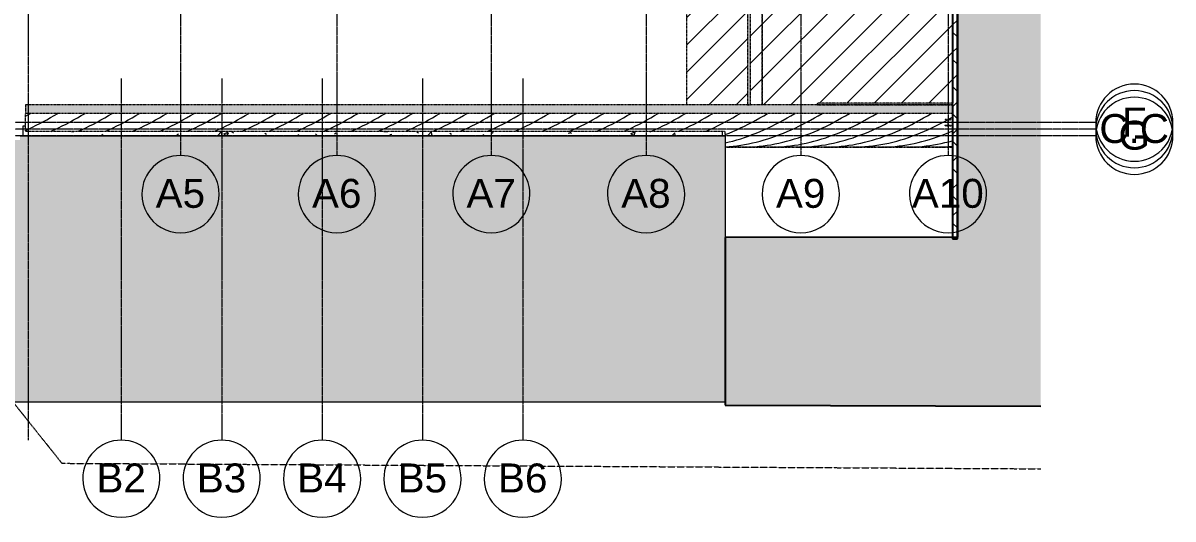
# Model space of a CAD drawing. Header units: inches. Extents: x -4124 to 1943, y 10204 to 12096.
# Drawn here: x 155 to 1943, y 10204 to 10976 of the extents above; entities that cross this region are included whole.
import ezdxf

# ---------------------------------------------------------------- set-up
doc = ezdxf.new("R2010")
doc.units = ezdxf.units.IN
doc.header["$MEASUREMENT"] = 0
for name, pattern in [('Demolished', [0.1875, 0.125, -0.0625]), ('Double Dash 3_8_', [1, 0.375, -0.125, 0.125, -0.125, 0.125, -0.125]), ('Grid Line 1_2_', [0.875, 0.5, -0.125, 0.125, -0.125])]:
    doc.linetypes.add(name, pattern=pattern)
for name, color, linetype, lineweight in [('A-FLOR', 192, 'Demolished', 9), ('A-ROOF', 132, 'Demolished', 9), ('A-ROOF-PATT', 132, 'Demolished', 9), ('A-WALL', 113, 'Continuous', 9), ('A-WALL-PATT', 111, 'Continuous', 13), ('C-PROP-LINE', 91, 'Double Dash 3_8_', 13), ('I-WALL', 2, 'Demolished', 9), ('S-BEAM', 12, 'Continuous', 9), ('S-COLS', 52, 'Continuous', 9), ('S-GRID', 1, 'Continuous', 9), ('S-GRID-IDEN', 1, 'Continuous', 9)]:
    doc.layers.add(name, color=color, linetype=linetype, lineweight=lineweight)
doc.styles.add('Arial', font='arial.ttf', dxfattribs={"height": 45})
pattern_1 = [(45, (3185.41, 0), (-21.2132, 21.2132), [])]

# ---------------------------------------------------------------- blocks, each defined once
blk = doc.blocks.new('Conc Beam - Conc Beam-1196117-DEMO PLAN - MEZZ')
at = {"layer": 'S-BEAM'}
h = blk.add_hatch(dxfattribs=at)
h.set_pattern_fill('FP_6', color=8, style=0, pattern_type=2)
h.set_pattern_definition([(50, (0, 0), (68.8574, -6.02404), [7.2, -79.2]), (355, (0, 0), (-13.3201, 72.2107), [5.76, -63.36]), (100.451, (5.74, -0.5), (55.53753, 66.1862), [6.119, -67.31]), (46.184, (0, 19.2), (102.45503, -15.8907), [10.8, -118.8]), (96.636, (8.54, 17.88), (89.7274, 93.5155), [9.179, -100.964]), (351.184, (0, 19.2), (89.7283, 93.5149), [8.64, -95.04]), (21, (9.6, 14.4), (57.30352, -38.65147), [7.2, -79.2]), (326, (9.6, 14.4), (23.3584, 69.61462), [5.76, -63.36]), (71.451, (14.375, 11.18), (80.66193, 30.96264), [6.119, -67.31]), (37.5, (0, 0), (1.167627, 31.957773), [3.168, -59.424, 3.168, -61.152, -63.6]), (37.5, (0, 0), (1.167627, 31.957773), [-126.912, 3.168, -60.432]), (7.5, (0, 0), (25.2549, 37.86335), [3.168, -33.504, 3.168, -57.984, -24.24]), (7.5, (0, 0), (25.2549, 37.86335), [-97.824, 3.168, -21.072]), (327.5, (-21.408, 0), (51.247365, -2.16529), [3.168, -20.832, 3.168, -71.712, -99.36]), (327.5, (-21.408, 0), (51.247365, -2.16529), [-98.88, 3.168, -96.192]), (317.5, (-31.01, 0), (55.98627, 9.60998), [3.168, -28.032, 3.168, -46.56, -70.56]), (317.5, (-31.01, 0), (55.98627, 9.60998), [-80.928, 3.168, -67.392])])
h.paths.add_polyline_path([(-3026.2, 10800.4), (-1943.2, 10800.4), (-1943.2, 10807.7), (-3026.2, 10807.7), (-3026.2, 10815.9), (-3030, 10815.9), (-3030, 10800.4)], flags=0)
for p, q in [((-3030, 10800.4), (-3030, 10815.9)), ((-3030, 10815.9), (-3026.2, 10815.9)), ((-1943.2, 10807.7), (-1943.2, 10800.4))]:
    blk.add_line(p, q, dxfattribs=at)
blk = doc.blocks.new('FP_29-DEMO PLAN - MEZZ')
at = {"layer": 'A-ROOF-PATT', "color": 20, "linetype": 'Continuous'}
for p, q in [((-3026.2, 10830.7), (-3022.3, 10833)), ((-3022.3, 10833), (-3018.5, 10835.3)), ((-2987.2, 10828.7), (-2981.6, 10831.9)), ((-2981.6, 10831.9), (-2976, 10835.3)), ((-2945.4, 10828.3), (-2939.5, 10831.8)), ((-2939.5, 10831.8), (-2933.6, 10835.3)), ((-2903, 10828.3), (-2897.1, 10831.8)), ((-2897.1, 10831.8), (-2891.2, 10835.3)), ((-2860.5, 10828.3), (-2854.6, 10831.8)), ((-2854.6, 10831.8), (-2848.8, 10835.3)), ((-2818.1, 10828.3), (-2812.2, 10831.8)), ((-2812.2, 10831.8), (-2806.3, 10835.3)), ((-2775.7, 10828.3), (-2769.8, 10831.8)), ((-2769.8, 10831.8), (-2763.9, 10835.3)), ((-2733.2, 10828.3), (-2727.4, 10831.8)), ((-2727.4, 10831.8), (-2721.5, 10835.3)), ((-2690.8, 10828.3), (-2684.9, 10831.8)), ((-2684.9, 10831.8), (-2679.1, 10835.3)), ((-2648.4, 10828.3), (-2642.5, 10831.8)), ((-2642.5, 10831.8), (-2636.6, 10835.3)), ((-2606, 10828.3), (-2600.1, 10831.8)), ((-2600.1, 10831.8), (-2594.2, 10835.3)), ((-2563.5, 10828.3), (-2557.7, 10831.8)), ((-2557.7, 10831.8), (-2551.8, 10835.3)), ((-2521.1, 10828.3), (-2515.2, 10831.8)), ((-2515.2, 10831.8), (-2509.3, 10835.3)), ((-2478.7, 10828.3), (-2472.8, 10831.8)), ((-2472.8, 10831.8), (-2466.9, 10835.3)), ((-2436.3, 10828.3), (-2430.4, 10831.8)), ((-2430.4, 10831.8), (-2424.5, 10835.3)), ((-2393.8, 10828.3), (-2388, 10831.8)), ((-2388, 10831.8), (-2382.1, 10835.3)), ((-2351.4, 10828.3), (-2345.5, 10831.8)), ((-2345.5, 10831.8), (-2339.6, 10835.3)), ((-2309, 10828.3), (-2303.1, 10831.8)), ((-2303.1, 10831.8), (-2297.2, 10835.3)), ((-2266.6, 10828.3), (-2260.7, 10831.8)), ((-2260.7, 10831.8), (-2254.8, 10835.3)), ((-2224.1, 10828.3), (-2218.2, 10831.8)), ((-2218.2, 10831.8), (-2212.4, 10835.3)), ((-2181.7, 10828.3), (-2175.8, 10831.8)), ((-2175.8, 10831.8), (-2169.9, 10835.3)), ((-2139.3, 10828.3), (-2133.4, 10831.8)), ((-2133.4, 10831.8), (-2127.5, 10835.3)), ((-2096.9, 10828.3), (-2091, 10831.8)), ((-2091, 10831.8), (-2085.1, 10835.3)), ((-2054.4, 10828.3), (-2048.5, 10831.8)), ((-2048.5, 10831.8), (-2042.7, 10835.3)), ((-2012, 10828.3), (-2006.1, 10831.8)), ((-2006.1, 10831.8), (-2000.2, 10835.3)), ((-1969.6, 10828.3), (-1963.7, 10831.8)), ((-1963.7, 10831.8), (-1957.8, 10835.3)), ((-3020.6, 10811.3), (-3015.1, 10813.9)), ((-3015.1, 10813.9), (-3009.5, 10816.7)), ((-3009.5, 10816.7), (-3003.9, 10819.5)), ((-3003.9, 10819.5), (-2998.3, 10822.5)), ((-2998.3, 10822.5), (-2992.8, 10825.5)), ((-2992.8, 10825.5), (-2987.2, 10828.7)), ((-2980.7, 10810.2), (-2974.8, 10812.9)), ((-2974.8, 10812.9), (-2968.9, 10815.8)), ((-2968.9, 10815.8), (-2963, 10818.7)), ((-2963, 10818.7), (-2957.1, 10821.8)), ((-2957.1, 10821.8), (-2951.3, 10825)), ((-2951.3, 10825), (-2945.4, 10828.3)), ((-2938.3, 10810.2), (-2932.4, 10812.9)), ((-2932.4, 10812.9), (-2926.5, 10815.8)), ((-2926.5, 10815.8), (-2920.6, 10818.7)), ((-2920.6, 10818.7), (-2914.7, 10821.8)), ((-2914.7, 10821.8), (-2908.8, 10825)), ((-2908.8, 10825), (-2903, 10828.3)), ((-2895.8, 10810.2), (-2889.9, 10812.9)), ((-2889.9, 10812.9), (-2884.1, 10815.8)), ((-2884.1, 10815.8), (-2878.2, 10818.7)), ((-2878.2, 10818.7), (-2872.3, 10821.8)), ((-2872.3, 10821.8), (-2866.4, 10825)), ((-2866.4, 10825), (-2860.5, 10828.3)), ((-2853.4, 10810.2), (-2847.5, 10812.9)), ((-2847.5, 10812.9), (-2841.6, 10815.8)), ((-2841.6, 10815.8), (-2835.8, 10818.7)), ((-2835.8, 10818.7), (-2829.9, 10821.8)), ((-2829.9, 10821.8), (-2824, 10825)), ((-2824, 10825), (-2818.1, 10828.3)), ((-2811, 10810.2), (-2805.1, 10812.9)), ((-2805.1, 10812.9), (-2799.2, 10815.8)), ((-2799.2, 10815.8), (-2793.3, 10818.7)), ((-2793.3, 10818.7), (-2787.4, 10821.8)), ((-2787.4, 10821.8), (-2781.6, 10825)), ((-2781.6, 10825), (-2775.7, 10828.3)), ((-2768.5, 10810.2), (-2762.7, 10812.9)), ((-2762.7, 10812.9), (-2756.8, 10815.8)), ((-2756.8, 10815.8), (-2750.9, 10818.7)), ((-2750.9, 10818.7), (-2745, 10821.8)), ((-2745, 10821.8), (-2739.1, 10825)), ((-2739.1, 10825), (-2733.2, 10828.3)), ((-2726.1, 10810.2), (-2720.2, 10812.9)), ((-2720.2, 10812.9), (-2714.4, 10815.8)), ((-2714.4, 10815.8), (-2708.5, 10818.7)), ((-2708.5, 10818.7), (-2702.6, 10821.8)), ((-2702.6, 10821.8), (-2696.7, 10825)), ((-2696.7, 10825), (-2690.8, 10828.3)), ((-2683.7, 10810.2), (-2677.8, 10812.9)), ((-2677.8, 10812.9), (-2671.9, 10815.8)), ((-2671.9, 10815.8), (-2666, 10818.7)), ((-2666, 10818.7), (-2660.2, 10821.8)), ((-2660.2, 10821.8), (-2654.3, 10825)), ((-2654.3, 10825), (-2648.4, 10828.3)), ((-2641.3, 10810.2), (-2635.4, 10812.9)), ((-2635.4, 10812.9), (-2629.5, 10815.8)), ((-2629.5, 10815.8), (-2623.6, 10818.7)), ((-2623.6, 10818.7), (-2617.7, 10821.8)), ((-2617.7, 10821.8), (-2611.9, 10825)), ((-2611.9, 10825), (-2606, 10828.3)), ((-2598.8, 10810.2), (-2593, 10812.9)), ((-2593, 10812.9), (-2587.1, 10815.8)), ((-2587.1, 10815.8), (-2581.2, 10818.7)), ((-2581.2, 10818.7), (-2575.3, 10821.8)), ((-2575.3, 10821.8), (-2569.4, 10825)), ((-2569.4, 10825), (-2563.5, 10828.3)), ((-2556.4, 10810.2), (-2550.5, 10812.9)), ((-2550.5, 10812.9), (-2544.6, 10815.8)), ((-2544.6, 10815.8), (-2538.8, 10818.7)), ((-2538.8, 10818.7), (-2532.9, 10821.8)), ((-2532.9, 10821.8), (-2527, 10825)), ((-2527, 10825), (-2521.1, 10828.3)), ((-2514, 10810.2), (-2508.1, 10812.9)), ((-2508.1, 10812.9), (-2502.2, 10815.8)), ((-2502.2, 10815.8), (-2496.3, 10818.7)), ((-2496.3, 10818.7), (-2490.5, 10821.8)), ((-2490.5, 10821.8), (-2484.6, 10825)), ((-2484.6, 10825), (-2478.7, 10828.3)), ((-2471.6, 10810.2), (-2465.7, 10812.9)), ((-2465.7, 10812.9), (-2459.8, 10815.8)), ((-2459.8, 10815.8), (-2453.9, 10818.7)), ((-2453.9, 10818.7), (-2448, 10821.8)), ((-2448, 10821.8), (-2442.1, 10825)), ((-2442.1, 10825), (-2436.3, 10828.3)), ((-2429.1, 10810.2), (-2423.3, 10812.9)), ((-2423.3, 10812.9), (-2417.4, 10815.8)), ((-2417.4, 10815.8), (-2411.5, 10818.7)), ((-2411.5, 10818.7), (-2405.6, 10821.8)), ((-2405.6, 10821.8), (-2399.7, 10825)), ((-2399.7, 10825), (-2393.8, 10828.3)), ((-2386.7, 10810.2), (-2380.8, 10812.9)), ((-2380.8, 10812.9), (-2374.9, 10815.8)), ((-2374.9, 10815.8), (-2369.1, 10818.7)), ((-2369.1, 10818.7), (-2363.2, 10821.8)), ((-2363.2, 10821.8), (-2357.3, 10825)), ((-2357.3, 10825), (-2351.4, 10828.3)), ((-2344.3, 10810.2), (-2338.4, 10812.9)), ((-2338.4, 10812.9), (-2332.5, 10815.8)), ((-2332.5, 10815.8), (-2326.6, 10818.7)), ((-2326.6, 10818.7), (-2320.8, 10821.8)), ((-2320.8, 10821.8), (-2314.9, 10825)), ((-2314.9, 10825), (-2309, 10828.3)), ((-2301.9, 10810.2), (-2296, 10812.9)), ((-2296, 10812.9), (-2290.1, 10815.8)), ((-2290.1, 10815.8), (-2284.2, 10818.7)), ((-2284.2, 10818.7), (-2278.3, 10821.8)), ((-2278.3, 10821.8), (-2272.4, 10825)), ((-2272.4, 10825), (-2266.6, 10828.3)), ((-2259.4, 10810.2), (-2253.5, 10812.9)), ((-2253.5, 10812.9), (-2247.7, 10815.8)), ((-2247.7, 10815.8), (-2241.8, 10818.7)), ((-2241.8, 10818.7), (-2235.9, 10821.8)), ((-2235.9, 10821.8), (-2230, 10825)), ((-2230, 10825), (-2224.1, 10828.3)), ((-2217, 10810.2), (-2211.1, 10812.9)), ((-2211.1, 10812.9), (-2205.2, 10815.8)), ((-2205.2, 10815.8), (-2199.4, 10818.7)), ((-2199.4, 10818.7), (-2193.5, 10821.8)), ((-2193.5, 10821.8), (-2187.6, 10825)), ((-2187.6, 10825), (-2181.7, 10828.3)), ((-2174.6, 10810.2), (-2168.7, 10812.9)), ((-2168.7, 10812.9), (-2162.8, 10815.8)), ((-2162.8, 10815.8), (-2156.9, 10818.7)), ((-2156.9, 10818.7), (-2151, 10821.8)), ((-2151, 10821.8), (-2145.2, 10825)), ((-2145.2, 10825), (-2139.3, 10828.3)), ((-2132.2, 10810.2), (-2126.3, 10812.9)), ((-2126.3, 10812.9), (-2120.4, 10815.8)), ((-2120.4, 10815.8), (-2114.5, 10818.7)), ((-2114.5, 10818.7), (-2108.6, 10821.8)), ((-2108.6, 10821.8), (-2102.7, 10825)), ((-2102.7, 10825), (-2096.9, 10828.3)), ((-2089.7, 10810.2), (-2083.8, 10812.9)), ((-2083.8, 10812.9), (-2078, 10815.8)), ((-2078, 10815.8), (-2072.1, 10818.7)), ((-2072.1, 10818.7), (-2066.2, 10821.8)), ((-2066.2, 10821.8), (-2060.3, 10825)), ((-2060.3, 10825), (-2054.4, 10828.3)), ((-2047.3, 10810.2), (-2041.4, 10812.9)), ((-2041.4, 10812.9), (-2035.5, 10815.8)), ((-2035.5, 10815.8), (-2029.6, 10818.7)), ((-2029.6, 10818.7), (-2023.8, 10821.8)), ((-2023.8, 10821.8), (-2017.9, 10825)), ((-2017.9, 10825), (-2012, 10828.3)), ((-2004.9, 10810.2), (-1999, 10812.9)), ((-1999, 10812.9), (-1993.1, 10815.8)), ((-1993.1, 10815.8), (-1987.2, 10818.7)), ((-1987.2, 10818.7), (-1981.3, 10821.8)), ((-1981.3, 10821.8), (-1975.5, 10825)), ((-1975.5, 10825), (-1969.6, 10828.3)), ((-1962.4, 10810.2), (-1956.4, 10813)), ((-1956.4, 10813), (-1950.5, 10815.9)), ((-1950.5, 10815.9), (-1944.5, 10818.9)), ((-1944.5, 10818.9), (-1938.6, 10822)), ((-3026.2, 10808.8), (-3020.6, 10811.3)), ((-2986.6, 10807.6), (-2980.7, 10810.2)), ((-2944.1, 10807.6), (-2938.3, 10810.2)), ((-2901.7, 10807.6), (-2895.8, 10810.2)), ((-2859.3, 10807.6), (-2853.4, 10810.2)), ((-2816.9, 10807.6), (-2811, 10810.2)), ((-2774.4, 10807.6), (-2768.5, 10810.2)), ((-2732, 10807.6), (-2726.1, 10810.2)), ((-2689.6, 10807.6), (-2683.7, 10810.2)), ((-2647.2, 10807.6), (-2641.3, 10810.2)), ((-2604.7, 10807.6), (-2598.8, 10810.2)), ((-2562.3, 10807.6), (-2556.4, 10810.2)), ((-2519.9, 10807.6), (-2514, 10810.2)), ((-2477.4, 10807.6), (-2471.6, 10810.2)), ((-2435, 10807.6), (-2429.1, 10810.2)), ((-2392.6, 10807.6), (-2386.7, 10810.2)), ((-2350.2, 10807.6), (-2344.3, 10810.2)), ((-2307.7, 10807.6), (-2301.9, 10810.2)), ((-2265.3, 10807.6), (-2259.4, 10810.2)), ((-2222.9, 10807.6), (-2217, 10810.2)), ((-2180.5, 10807.6), (-2174.6, 10810.2)), ((-2138, 10807.6), (-2132.2, 10810.2)), ((-2095.6, 10807.6), (-2089.7, 10810.2)), ((-2053.2, 10807.6), (-2047.3, 10810.2)), ((-2010.8, 10807.6), (-2004.9, 10810.2)), ((-1968.3, 10807.6), (-1962.4, 10810.2))]:
    blk.add_line(p, q, dxfattribs=at)
blk = doc.blocks.new('FP_30-DEMO PLAN - MEZZ')
at = {"layer": 'A-ROOF', "color": 10}
blk.add_line((-1938.6, 10782.9), (-1585.5, 10782.9), dxfattribs=at)
at = {"layer": 'A-ROOF-PATT', "color": 20, "linetype": 'Continuous'}
for p, q in [((-1927, 10828.4), (-1921.2, 10831.8)), ((-1921.2, 10831.8), (-1915.4, 10835.3)), ((-1884.9, 10828.2), (-1878.9, 10831.7)), ((-1878.9, 10831.7), (-1873, 10835.3)), ((-1842.5, 10828.2), (-1836.5, 10831.7)), ((-1836.5, 10831.7), (-1830.5, 10835.3)), ((-1800.1, 10828.2), (-1794.1, 10831.7)), ((-1794.1, 10831.7), (-1788.1, 10835.3)), ((-1757.9, 10828.1), (-1751.8, 10831.6)), ((-1751.8, 10831.6), (-1745.7, 10835.3)), ((-1715.4, 10828.1), (-1709.3, 10831.6)), ((-1709.3, 10831.6), (-1703.2, 10835.3)), ((-1673, 10828.1), (-1666.9, 10831.6)), ((-1666.9, 10831.6), (-1660.8, 10835.3)), ((-1630.6, 10828.1), (-1624.5, 10831.6)), ((-1624.5, 10831.6), (-1618.4, 10835.3)), ((-1938.6, 10822), (-1932.8, 10825.2)), ((-1932.8, 10825.2), (-1927, 10828.4)), ((-1914.7, 10812.6), (-1908.7, 10815.5)), ((-1908.7, 10815.5), (-1902.8, 10818.5)), ((-1902.8, 10818.5), (-1896.8, 10821.6)), ((-1896.8, 10821.6), (-1890.9, 10824.9)), ((-1890.9, 10824.9), (-1884.9, 10828.2)), ((-1872.5, 10812.5), (-1866.5, 10815.4)), ((-1866.5, 10815.4), (-1860.5, 10818.4)), ((-1860.5, 10818.4), (-1854.5, 10821.6)), ((-1854.5, 10821.6), (-1848.5, 10824.8)), ((-1848.5, 10824.8), (-1842.5, 10828.2)), ((-1830.2, 10812.5), (-1824.2, 10815.4)), ((-1824.2, 10815.4), (-1818.2, 10818.4)), ((-1818.2, 10818.4), (-1812.2, 10821.5)), ((-1812.2, 10821.5), (-1806.2, 10824.8)), ((-1806.2, 10824.8), (-1800.1, 10828.2)), ((-1788.3, 10812.2), (-1782.2, 10815.1)), ((-1782.2, 10815.1), (-1776.2, 10818.2)), ((-1776.2, 10818.2), (-1770.1, 10821.4)), ((-1770.1, 10821.4), (-1764, 10824.7)), ((-1764, 10824.7), (-1757.9, 10828.1)), ((-1745.9, 10812.2), (-1739.8, 10815.1)), ((-1739.8, 10815.1), (-1733.7, 10818.2)), ((-1733.7, 10818.2), (-1727.6, 10821.4)), ((-1727.6, 10821.4), (-1721.5, 10824.7)), ((-1721.5, 10824.7), (-1715.4, 10828.1)), ((-1703.5, 10812.2), (-1697.4, 10815.1)), ((-1697.4, 10815.1), (-1691.3, 10818.2)), ((-1691.3, 10818.2), (-1685.2, 10821.4)), ((-1685.2, 10821.4), (-1679.1, 10824.7)), ((-1679.1, 10824.7), (-1673, 10828.1)), ((-1661.1, 10812.2), (-1655, 10815.1)), ((-1655, 10815.1), (-1648.9, 10818.2)), ((-1648.9, 10818.2), (-1642.8, 10821.4)), ((-1642.8, 10821.4), (-1636.7, 10824.7)), ((-1636.7, 10824.7), (-1630.6, 10828.1)), ((-1622.6, 10810.4), (-1616.4, 10813.2)), ((-1616.4, 10813.2), (-1610.2, 10816.3)), ((-1610.2, 10816.3), (-1604.1, 10819.4)), ((-1604.1, 10819.4), (-1597.9, 10822.7)), ((-1597.9, 10822.7), (-1593.2, 10825.3)), ((-1592.1, 10825.9), (-1591.7, 10826.1)), ((-1591.7, 10826.1), (-1585.5, 10829.6)), ((-1938.6, 10802.4), (-1932.6, 10804.7)), ((-1932.6, 10804.7), (-1926.6, 10807.2)), ((-1926.6, 10807.2), (-1920.7, 10809.9)), ((-1920.7, 10809.9), (-1914.7, 10812.6)), ((-1920.6, 10794), (-1914.6, 10795.9)), ((-1914.6, 10795.9), (-1908.6, 10797.9)), ((-1908.6, 10797.9), (-1902.6, 10800)), ((-1902.6, 10800), (-1896.6, 10802.2)), ((-1896.6, 10802.2), (-1890.6, 10804.6)), ((-1890.6, 10804.6), (-1884.6, 10807.1)), ((-1884.6, 10807.1), (-1878.6, 10809.7)), ((-1878.6, 10809.7), (-1872.5, 10812.5)), ((-1878.4, 10794), (-1872.4, 10795.8)), ((-1872.4, 10795.8), (-1866.3, 10797.8)), ((-1866.3, 10797.8), (-1860.3, 10799.9)), ((-1860.3, 10799.9), (-1854.3, 10802.2)), ((-1854.3, 10802.2), (-1848.3, 10804.5)), ((-1848.3, 10804.5), (-1842.3, 10807)), ((-1842.3, 10807), (-1836.3, 10809.7)), ((-1837.1, 10793.6), (-1831, 10795.5)), ((-1836.3, 10809.7), (-1830.2, 10812.5)), ((-1831, 10795.5), (-1824.9, 10797.5)), ((-1824.9, 10797.5), (-1818.8, 10799.6)), ((-1818.8, 10799.6), (-1812.7, 10801.8)), ((-1812.7, 10801.8), (-1806.6, 10804.2)), ((-1806.6, 10804.2), (-1800.5, 10806.8)), ((-1800.5, 10806.8), (-1794.4, 10809.4)), ((-1794.7, 10793.6), (-1788.6, 10795.5)), ((-1794.4, 10809.4), (-1788.3, 10812.2)), ((-1788.6, 10795.5), (-1782.5, 10797.5)), ((-1782.5, 10797.5), (-1776.4, 10799.6)), ((-1776.4, 10799.6), (-1770.3, 10801.8)), ((-1770.3, 10801.8), (-1764.2, 10804.2)), ((-1764.2, 10804.2), (-1758.1, 10806.8)), ((-1758.1, 10806.8), (-1752, 10809.4)), ((-1752.2, 10793.6), (-1746.2, 10795.5)), ((-1752, 10809.4), (-1745.9, 10812.2)), ((-1746.2, 10795.5), (-1740.1, 10797.5)), ((-1740.1, 10797.5), (-1734, 10799.6)), ((-1734, 10799.6), (-1727.9, 10801.8)), ((-1727.9, 10801.8), (-1721.8, 10804.2)), ((-1721.8, 10804.2), (-1715.7, 10806.8)), ((-1715.7, 10806.8), (-1709.6, 10809.4)), ((-1709.8, 10793.6), (-1703.7, 10795.5)), ((-1709.6, 10809.4), (-1703.5, 10812.2)), ((-1703.7, 10795.5), (-1697.6, 10797.5)), ((-1697.6, 10797.5), (-1691.5, 10799.6)), ((-1691.5, 10799.6), (-1685.4, 10801.8)), ((-1685.4, 10801.8), (-1679.3, 10804.2)), ((-1679.3, 10804.2), (-1673.3, 10806.8)), ((-1673.3, 10806.8), (-1667.2, 10809.4)), ((-1667.2, 10809.4), (-1661.1, 10812.2)), ((-1666, 10794), (-1659.8, 10795.9)), ((-1659.8, 10795.9), (-1653.6, 10798)), ((-1653.6, 10798), (-1647.4, 10800.2)), ((-1647.4, 10800.2), (-1641.2, 10802.5)), ((-1641.2, 10802.5), (-1635, 10805)), ((-1635, 10805), (-1628.8, 10807.6)), ((-1628.8, 10807.6), (-1622.6, 10810.4)), ((-1627, 10793.1), (-1621.1, 10794.8)), ((-1621.1, 10794.8), (-1615.1, 10796.7)), ((-1615.1, 10796.7), (-1609.2, 10798.7)), ((-1609.2, 10798.7), (-1603.3, 10800.8)), ((-1603.3, 10800.8), (-1597.3, 10803.1)), ((-1597.3, 10803.1), (-1591.4, 10805.5)), ((-1591.4, 10805.5), (-1585.5, 10808)), ((-1938.6, 10789.3), (-1932.6, 10790.8)), ((-1938.6, 10783.3), (-1932.6, 10783.7)), ((-1932.6, 10790.8), (-1926.6, 10792.3)), ((-1932.6, 10783.7), (-1926.5, 10784.3)), ((-1926.6, 10792.3), (-1920.6, 10794)), ((-1926.5, 10784.3), (-1920.5, 10785)), ((-1920.5, 10785), (-1914.5, 10785.8)), ((-1914.5, 10785.8), (-1908.5, 10786.8)), ((-1910.2, 10782.8), (-1904.1, 10782.9)), ((-1908.5, 10786.8), (-1902.5, 10788)), ((-1904.1, 10782.9), (-1898.1, 10783.1)), ((-1902.5, 10788), (-1896.4, 10789.3)), ((-1898.1, 10783.1), (-1892, 10783.5)), ((-1896.4, 10789.3), (-1890.4, 10790.7)), ((-1892, 10783.5), (-1885.9, 10784.1)), ((-1890.4, 10790.7), (-1884.4, 10792.3)), ((-1885.9, 10784.1), (-1879.8, 10784.8)), ((-1884.4, 10792.3), (-1878.4, 10794)), ((-1879.8, 10784.8), (-1873.7, 10785.6)), ((-1873.7, 10785.6), (-1867.6, 10786.6)), ((-1867.8, 10782.8), (-1861.7, 10782.9)), ((-1867.6, 10786.6), (-1861.5, 10787.7)), ((-1861.7, 10782.9), (-1855.6, 10783.1)), ((-1861.5, 10787.7), (-1855.4, 10789)), ((-1855.6, 10783.1), (-1849.5, 10783.5)), ((-1855.4, 10789), (-1849.3, 10790.4)), ((-1849.5, 10783.5), (-1843.4, 10784.1)), ((-1849.3, 10790.4), (-1843.2, 10791.9)), ((-1843.4, 10784.1), (-1837.3, 10784.8)), ((-1843.2, 10791.9), (-1837.1, 10793.6)), ((-1837.3, 10784.8), (-1831.2, 10785.6)), ((-1831.2, 10785.6), (-1825.1, 10786.6)), ((-1825.4, 10782.8), (-1819.3, 10782.9)), ((-1825.1, 10786.6), (-1819.1, 10787.7)), ((-1819.3, 10782.9), (-1813.2, 10783.1)), ((-1819.1, 10787.7), (-1813, 10789)), ((-1813.2, 10783.1), (-1807.1, 10783.5)), ((-1813, 10789), (-1806.9, 10790.4)), ((-1807.1, 10783.5), (-1801, 10784.1)), ((-1806.9, 10790.4), (-1800.8, 10791.9)), ((-1801, 10784.1), (-1794.9, 10784.8)), ((-1800.8, 10791.9), (-1794.7, 10793.6)), ((-1794.9, 10784.8), (-1788.8, 10785.6)), ((-1788.8, 10785.6), (-1782.7, 10786.6)), ((-1783, 10782.8), (-1776.9, 10782.9)), ((-1782.7, 10786.6), (-1776.6, 10787.7)), ((-1776.9, 10782.9), (-1770.8, 10783.1)), ((-1776.6, 10787.7), (-1770.5, 10789)), ((-1770.8, 10783.1), (-1764.7, 10783.5)), ((-1770.5, 10789), (-1764.4, 10790.4)), ((-1764.7, 10783.5), (-1758.6, 10784.1)), ((-1764.4, 10790.4), (-1758.3, 10791.9)), ((-1758.6, 10784.1), (-1752.5, 10784.8)), ((-1758.3, 10791.9), (-1752.2, 10793.6)), ((-1752.5, 10784.8), (-1746.4, 10785.6)), ((-1746.4, 10785.6), (-1740.3, 10786.6)), ((-1740.4, 10782.8), (-1734.2, 10782.9)), ((-1740.3, 10786.6), (-1734.2, 10787.7)), ((-1734.2, 10787.7), (-1728.1, 10789)), ((-1734.2, 10782.9), (-1728, 10783.2)), ((-1728.1, 10789), (-1722, 10790.4)), ((-1728, 10783.2), (-1721.8, 10783.6)), ((-1722, 10790.4), (-1715.9, 10791.9)), ((-1721.8, 10783.6), (-1715.6, 10784.1)), ((-1715.9, 10791.9), (-1709.8, 10793.6)), ((-1715.6, 10784.1), (-1709.4, 10784.8)), ((-1709.4, 10784.8), (-1703.2, 10785.7)), ((-1703.2, 10785.7), (-1697, 10786.7)), ((-1698.3, 10782.8), (-1692.3, 10782.9)), ((-1697, 10786.7), (-1690.8, 10787.9)), ((-1692.3, 10782.9), (-1686.4, 10783.1)), ((-1690.8, 10787.9), (-1684.6, 10789.2)), ((-1686.4, 10783.1), (-1680.5, 10783.5)), ((-1684.6, 10789.2), (-1678.4, 10790.7)), ((-1680.5, 10783.5), (-1674.5, 10784)), ((-1678.4, 10790.7), (-1672.2, 10792.3)), ((-1674.5, 10784), (-1668.6, 10784.7)), ((-1672.2, 10792.3), (-1666, 10794)), ((-1668.6, 10784.7), (-1662.6, 10785.4)), ((-1662.6, 10785.4), (-1656.7, 10786.4)), ((-1656.7, 10786.4), (-1650.8, 10787.4)), ((-1655.9, 10782.8), (-1650, 10782.9)), ((-1650.8, 10787.4), (-1644.8, 10788.6)), ((-1650, 10782.9), (-1644.2, 10783.1)), ((-1644.8, 10788.6), (-1638.9, 10790)), ((-1644.2, 10783.1), (-1638.3, 10783.5)), ((-1638.9, 10790), (-1633, 10791.4)), ((-1638.3, 10783.5), (-1632.4, 10784)), ((-1633, 10791.4), (-1627, 10793.1)), ((-1632.4, 10784), (-1626.6, 10784.6)), ((-1626.6, 10784.6), (-1620.7, 10785.4)), ((-1620.7, 10785.4), (-1614.8, 10786.3)), ((-1614.8, 10786.3), (-1608.9, 10787.3)), ((-1613.7, 10782.8), (-1608.1, 10782.9)), ((-1608.9, 10787.3), (-1603.1, 10788.5)), ((-1608.1, 10782.9), (-1602.4, 10783.1)), ((-1603.1, 10788.5), (-1597.2, 10789.8)), ((-1602.4, 10783.1), (-1596.8, 10783.4)), ((-1597.2, 10789.8), (-1591.3, 10791.2)), ((-1596.8, 10783.4), (-1591.1, 10783.9)), ((-1591.3, 10791.2), (-1585.5, 10792.8)), ((-1591.1, 10783.9), (-1585.5, 10784.4))]:
    blk.add_line(p, q, dxfattribs=at)
blk = doc.blocks.new('Walls 1 - Walls 1-1277454-DEMO PLAN - MEZZ')
at = {"layer": 'A-ROOF', "linetype": 'Continuous'}
blk.add_hatch(color=161, dxfattribs=at).paths.add_polyline_path([(-1448.4, 10380.1), (-1448.4, 11927.4), (-1956.9, 11927.4), (-1956.8, 11915.8), (-1585.5, 11918.9), (-1585.5, 11774.1), (-1577.8, 11774.1), (-1577.8, 10643), (-1938.6, 10642.4), (-1938.6, 10381.4), (-1577.8, 10380.4)], flags=0)
at = {"layer": 'A-ROOF', "linetype": 'Continuous', "lineweight": 25}
for p, q in [((-1956.9, 11927.4), (-1956.8, 11915.8)), ((-1956.8, 11915.8), (-1585.5, 11918.9)), ((-1585.5, 11918.9), (-1585.5, 11774.1)), ((-1585.5, 11774.1), (-1577.8, 11774.1)), ((-1577.8, 11774.1), (-1577.8, 10643)), ((-1577.8, 10643), (-1938.6, 10642.4)), ((-1938.6, 10642.4), (-1938.6, 10381.4)), ((-1938.6, 10381.4), (-1448.4, 10380.1))]:
    blk.add_line(p, q, dxfattribs=at)
blk = doc.blocks.new('W-Wide Flange-Column - W10X49-1362826-DEMO PLAN - MEZZ')
at = {"layer": 'S-COLS', "linetype": 'Demolished'}
blk.add_hatch(color=254, dxfattribs=at).paths.add_polyline_path([(-1587.5, 10815.9), (-1587.5, 10816.5), (-1591.6, 10816.5), (-1592.1, 10816.7), (-1592.3, 10817.4), (-1592.3, 10824.6), (-1592, 10825.1), (-1591.6, 10825.3), (-1587.5, 10825.3), (-1587.5, 10825.9), (-1597.5, 10825.9), (-1597.5, 10825.3), (-1593.3, 10825.3), (-1592.8, 10825.1), (-1592.6, 10824.6), (-1592.6, 10817.1), (-1592.8, 10816.7), (-1593.3, 10816.5), (-1597.5, 10816.5), (-1597.5, 10815.9)], flags=0)
at = {"layer": 'S-COLS', "color": 1, "linetype": 'Demolished', "lineweight": 15}
for p, q in [((-1587.5, 10825.9), (-1597.5, 10825.9)), ((-1597.5, 10825.9), (-1597.5, 10825.3)), ((-1597.5, 10825.3), (-1593.3, 10825.3)), ((-1593.3, 10816.5), (-1597.5, 10816.5)), ((-1597.5, 10816.5), (-1597.5, 10815.9)), ((-1597.5, 10815.9), (-1587.5, 10815.9)), ((-1592.6, 10824.6), (-1592.6, 10817.1)), ((-1592.3, 10817.1), (-1592.3, 10824.6)), ((-1591.6, 10825.3), (-1587.5, 10825.3)), ((-1587.5, 10816.5), (-1591.6, 10816.5)), ((-1587.5, 10825.3), (-1587.5, 10825.9)), ((-1587.5, 10815.9), (-1587.5, 10816.5))]:
    blk.add_line(p, q, dxfattribs=at)
for centre, start, end in [((-1593.3, 10824.6), 360, 90), ((-1593.3, 10817.1), 270, 360), ((-1591.6, 10824.6), 90, 180), ((-1591.6, 10817.1), 180, 270)]:
    blk.add_arc(centre, 0.691, start, end, dxfattribs=at)
blk = doc.blocks.new('Family - ___-1442676-DEMO PLAN - MEZZ')
at = {"layer": 'C-PROP-LINE'}
for p, q in [((-4124.3, 11738.1), (-2969.6, 10291.1)), ((-2969.6, 10291.1), (-1448.4, 10282.5))]:
    blk.add_line(p, q, dxfattribs=at)
blk = doc.blocks.new('Grid - Grid Head - Circle-50561-DEMO PLAN - MEZZ')
at = {"layer": 'S-GRID-IDEN'}
for start, end in [(360, 180), (180, 360)]:
    blk.add_arc((0, 0), 0.25, start, end, dxfattribs=at)

msp = doc.modelspace()

# ---------------------------------------------------------------- hatches: boundary and pattern name
at = {"layer": 'A-FLOR'}
h = msp.add_hatch(dxfattribs=at)
h.set_pattern_fill('FP_24', color=20, style=0, pattern_type=2)
h.set_pattern_definition(pattern_1)
h.paths.add_polyline_path([(1286, 10848.8), (1304.2, 10848.8), (1304.2, 11042.8), (1286, 11042.8), (1286, 10888.7)], flags=0)
h.paths.add_polyline_path([(1281.5, 10848.8), (1281.5, 11045), (1281.2, 11045), (1281.2, 11324.4), (1304.2, 11324.4), (1304.2, 11439.9), (1278.7, 11439.9), (1278.7, 11402.9), (1214.7, 11402.9), (1214.7, 11229.9), (1095.7, 11229.9), (1095.7, 11039.4), (1186.7, 11039.4), (1186.7, 10848.8), (1246.8, 10848.8)], flags=0)
h.paths.add_polyline_path([(1120.2, 11157.4), (1120.2, 11157.6), (1127.2, 11157.6), (1127.2, 11157.4)], flags=0)
h.paths.add_polyline_path([(1120.2, 11157.4), (1119.8, 11157.5), (1119.7, 11157.9), (1120, 11157.6)], flags=0)
h.paths.add_polyline_path([(1127.2, 11157.4), (1127.5, 11157.7), (1127.7, 11157.9), (1127.5, 11157.5), (1127.4, 11157.5)], flags=0)
h.paths.add_polyline_path([(1127.7, 11164.9), (1127.4, 11165.2), (1127.2, 11165.4), (1127.6, 11165.3), (1127.6, 11165.1)], flags=0)
h.paths.add_polyline_path([(1127.7, 11157.9), (1127.5, 11157.9), (1127.5, 11164.9), (1127.7, 11164.9), (1127.7, 11162.9)], flags=0)
h.paths.add_polyline_path([(1119.9, 11157.9), (1119.7, 11157.9), (1119.7, 11164.9), (1119.9, 11164.9)], flags=0)
h.paths.add_polyline_path([(1120.2, 11165.4), (1127.2, 11165.4), (1127.2, 11165.2), (1120.2, 11165.2)], flags=0)
h.paths.add_polyline_path([(1119.7, 11164.9), (1119.9, 11165.3), (1120.2, 11165.4), (1119.9, 11165.1)], flags=0)
h.paths.add_polyline_path([(1246.6, 11407.4), (1274.2, 11407.4), (1274.2, 11536.4), (1245.7, 11536.4), (1245.7, 11407.4)], flags=0)
h.paths.add_polyline_path([(1279.3, 11444.4), (1304.2, 11444.4), (1304.2, 11705.9), (1278.7, 11705.9), (1278.7, 11444.4)], flags=0)
h.paths.add_polyline_path([(1245.7, 11540.9), (1274.2, 11540.9), (1274.2, 11562.9), (1245.7, 11562.9)], flags=0)
h = msp.add_hatch(dxfattribs=at)
h.set_pattern_fill('FP_24', color=20, style=0, pattern_type=2)
h.set_pattern_definition(pattern_1)
h.paths.add_polyline_path([(1389.7, 10848.8), (1389.7, 10851.1), (1600, 10851.1), (1600, 10994.8), (1550.2, 10994.8), (1550.2, 11039.4), (1304.2, 11039.4), (1304.2, 10848.8), (1354.9, 10848.8)], flags=0)
at = {"layer": 'A-ROOF', "linetype": 'Continuous'}
for color, points in [(8, [(159.2, 10835.4), (1246.8, 10835.4), (1246.8, 10848.8), (159.2, 10848.8)]), (8, [(1277.1, 10835.4), (1600, 10835.4), (1600, 10848.8), (1246.8, 10848.8), (1246.8, 10835.4)]), (255, [(1246.8, 10386.8), (1246.8, 10800.4), (150.8, 10800.4), (150.8, 10793.9), (143.2, 10793.9), (143.2, 10639), (-31.8, 10639), (-31.8, 10386.8), (1068, 10386.8)])]:
    msp.add_hatch(color=color, dxfattribs=at).paths.add_polyline_path(points, flags=0)
at = {"layer": 'A-WALL-PATT', "lineweight": 9}
h = msp.add_hatch(dxfattribs=at)
h.set_pattern_fill('FP_1', style=0, pattern_type=2)
h.set_pattern_definition([(45, (3185.41, 0), (-21.2132, 21.2132), []), (135, (3185.41, 0), (-21.2132, -21.2132), [])])
h.paths.add_polyline_path([(1600, 10643), (1607.6, 10643), (1607.6, 11774.1), (1600, 11774.1), (1600, 10643)], flags=0)
at = {"layer": 'I-WALL', "linetype": 'Continuous'}
for points in [[(1281.5, 10848.8), (1286, 10848.8), (1286, 11319.9), (1281.5, 11319.9), (1281.5, 10888.7)], [(1600, 10848.8), (1599.9, 10851.1), (1389.7, 10851.1), (1389.7, 10848.8), (1590.8, 10848.8)]]:
    msp.add_hatch(color=8, dxfattribs=at).paths.add_polyline_path(points, flags=0)

# ---------------------------------------------------------------- linework, layer by layer
at = {"layer": 'A-FLOR', "color": 10}
for p, q in [((1186.7, 11039.4), (1186.7, 10848.8)), ((1304.2, 10848.8), (1304.2, 11042.8)), ((1304.2, 11039.4), (1304.2, 10848.8))]:
    msp.add_line(p, q, dxfattribs=at)
at = {"layer": 'A-ROOF', "color": 1, "lineweight": 15}
for p, q in [((159.2, 10848.8), (159.2, 10835.4)), ((1600, 10848.8), (159.2, 10848.8)), ((1600, 10835.4), (1600, 10848.8)), ((159.2, 10835.4), (1600, 10835.4))]:
    msp.add_line(p, q, dxfattribs=at)
at = {"layer": 'A-ROOF', "color": 10}
for p, q in [((159.2, 10807.7), (159.2, 10835.4)), ((159.2, 10807.7), (1246.8, 10807.7)), ((1246.8, 10783), (1600, 10783))]:
    msp.add_line(p, q, dxfattribs=at)
at = {"layer": 'A-ROOF', "linetype": 'Continuous'}
for p, q in [((150.8, 10800.4), (1246.8, 10800.4)), ((1246.8, 10800.4), (1246.8, 10642.4)), ((-31.8, 10386.8), (1246.8, 10386.8))]:
    msp.add_line(p, q, dxfattribs=at)
at = {"layer": 'A-ROOF', "color": 10, "flags": 128}
msp.add_lwpolyline([(1246.8, 10800.4), (1246.8, 10803.2), (1246.8, 10807.7)], dxfattribs=at)
at = {"layer": 'A-WALL', "lineweight": 25}
for p, q in [((1607.6, 10640.1), (1607.6, 11774.1)), ((1600, 10994.8), (1600, 10851.1)), ((1600, 10848.8), (1600, 10640.1)), ((1600, 10640.1), (1607.6, 10640.1))]:
    msp.add_line(p, q, dxfattribs=at)
at = {"layer": 'A-WALL', "color": 10, "linetype": 'Demolished'}
msp.add_line((1600, 10848.8), (1600, 10851.1), dxfattribs=at)
at = {"layer": 'A-WALL'}
msp.add_line((1600, 10851.1), (1600, 10848.8), dxfattribs=at)
at = {"layer": 'I-WALL', "color": 1, "lineweight": 15}
for p, q in [((1281.5, 11324.4), (1281.5, 10848.8)), ((1286, 10848.8), (1286, 11042.8)), ((1281.5, 10848.8), (1286, 10848.8)), ((1600, 10851.1), (1389.7, 10851.1)), ((1389.7, 10851.1), (1389.7, 10848.8)), ((1389.7, 10848.8), (1600, 10848.8))]:
    msp.add_line(p, q, dxfattribs=at)
at = {"layer": 'S-GRID', "linetype": 'Grid Line 1_2_'}
for p, q in [((164.2, 10327.1), (164.2, 11973.4)), ((400.2, 11973.4), (400.2, 10769.7)), ((643.2, 11973.4), (643.2, 10769.7)), ((883.2, 11973.4), (883.2, 10769.7)), ((1123.7, 11973.4), (1123.7, 10769.7)), ((1364.2, 11973.4), (1364.2, 10769.7)), ((1593, 11973.4), (1593, 10769.7)), ((308.2, 10889.4), (308.2, 10327.1)), ((464.2, 10889.4), (464.2, 10327.1)), ((620.2, 10889.4), (620.2, 10327.1)), ((776.2, 10889.4), (776.2, 10327.1)), ((932.2, 10889.4), (932.2, 10327.1)), ((1822.6, 10820.9), (-728.8, 10820.9)), ((1822.6, 10800.4), (-728.8, 10800.4)), ((1822.6, 10810.7), (-611.1, 10810.7))]:
    msp.add_line(p, q, dxfattribs=at)

# ---------------------------------------------------------------- block references
at = {"layer": 'A-ROOF', "linetype": 'Continuous'}
msp.add_blockref('Walls 1 - Walls 1-1277454-DEMO PLAN - MEZZ', (3185.4, 0), dxfattribs=at)
at = {"layer": 'A-ROOF', "color": 10, "linetype": 'Continuous'}
msp.add_blockref('FP_29-DEMO PLAN - MEZZ', (3185.4, 0), dxfattribs=at)
at = {"layer": 'A-ROOF', "color": 10}
msp.add_blockref('FP_30-DEMO PLAN - MEZZ', (3185.4, 0), dxfattribs=at)
at = {"layer": 'C-PROP-LINE'}
msp.add_blockref('Family - ___-1442676-DEMO PLAN - MEZZ', (3185.4, 0), dxfattribs=at)
at = {"layer": 'S-BEAM'}
msp.add_blockref('Conc Beam - Conc Beam-1196117-DEMO PLAN - MEZZ', (3185.4, 0), dxfattribs=at)
at = {"layer": 'S-COLS', "color": 10, "linetype": 'Demolished'}
msp.add_blockref('W-Wide Flange-Column - W10X49-1362826-DEMO PLAN - MEZZ', (3185.4, 0), dxfattribs=at)
at = {"layer": 'S-GRID-IDEN', "xscale": 239.9999999999998, "yscale": 239.9999999999998, "zscale": 239.9999999999998}
for p, rotation in [((1882.6, 10820.9), 89.9999999999996), ((1882.6, 10810.7), 89.99999999999962), ((1882.6, 10800.4), 89.9999999999996), ((400.2, 10709.7), 180), ((643.2, 10709.7), 180), ((883.2, 10709.7), 180), ((1123.7, 10709.7), 180), ((1364.2, 10709.7), 180), ((1593, 10709.7), 180), ((308.2, 10267.1), 180), ((464.2, 10267.1), 180), ((620.2, 10267.1), 180), ((776.2, 10267.1), 180), ((932.2, 10267.1), 180)]:
    msp.add_blockref('Grid - Grid Head - Circle-50561-DEMO PLAN - MEZZ', p, dxfattribs=dict(at, rotation=rotation))

# ---------------------------------------------------------------- texts
at = {"layer": 'S-GRID-IDEN', "char_height": 45, "attachment_point": 1, "style": 'Arial'}
for s, insert, width in [('C.C', (1828.1, 10834.2), 131.805), ('F', (1863.2, 10844.3), 46.965), ('G', (1857.9, 10823.8), 59.842), ('A5', (361.5, 10733.4), 93.172), ('A6', (604.5, 10733.4), 93.172), ('A7', (844.5, 10733.4), 93.172), ('A8', (1085, 10733.4), 93.172), ('A9', (1325.5, 10733.4), 93.172), ('A10', (1536.7, 10733.4), 135.592), ('B2', (269.5, 10290.8), 93.172), ('B3', (425.5, 10290.8), 93.172), ('B4', (581.5, 10290.8), 93.172), ('B5', (737.5, 10290.8), 93.172), ('B6', (893.5, 10290.8), 93.172)]:
    msp.add_mtext(s, dxfattribs=dict(at, insert=insert, width=width))

doc.saveas('drawing.dxf')
